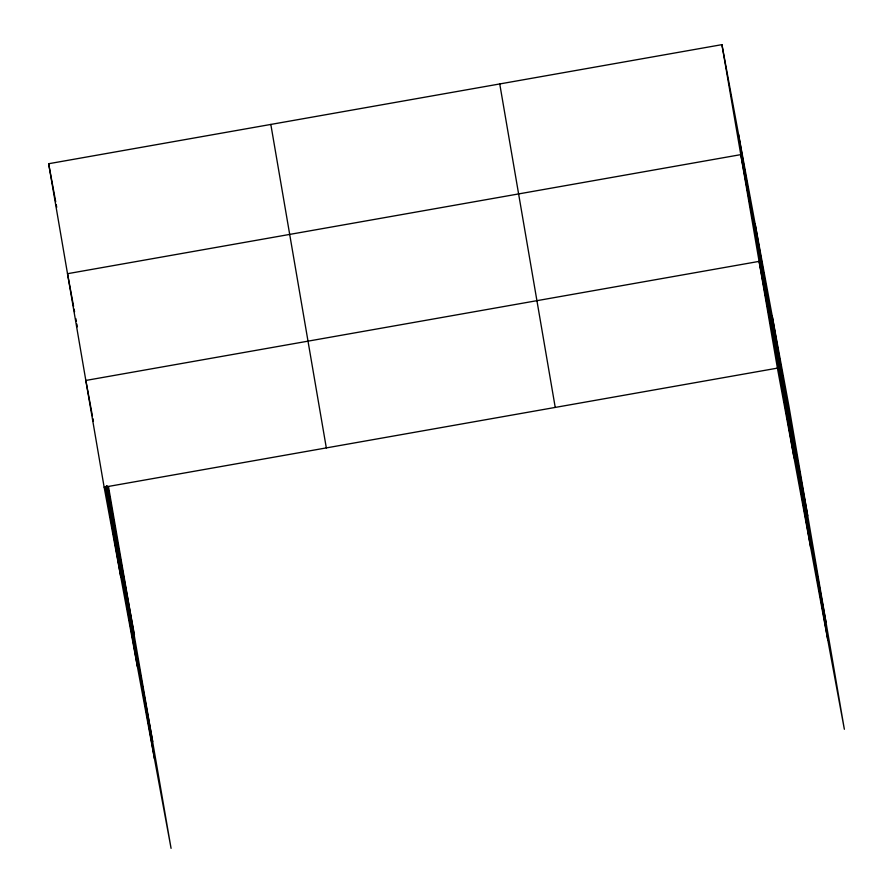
<?xml version="1.0" encoding="UTF-8"?>
<svg xmlns="http://www.w3.org/2000/svg" width="893" height="893" viewBox="0 0 893 893"><rect width="100%" height="100%" fill="white"/><g stroke="black" fill="none" stroke-linecap="round" stroke-linejoin="round"><path stroke-width="1.34" d="M108.544 486.886L171.076 848.35L104.146 487.198L48.646 163.732L721.924 44.65L788.854 405.802L844.354 729.268L777.412 368.128L721.924 44.65M104.146 487.198L777.412 368.128M807.73 515.786L740.788 154.634L67.522 273.704L73.572 306.366M826.036 622.521L759.106 261.381L85.828 380.451L92.392 415.837M48.646 163.732L55.712 201.829M56.214 204.553L56.717 207.276M74.074 309.09L74.577 311.813M75.838 318.622L76.34 321.346M76.854 324.059L77.356 326.782M106.792 485.625L134.452 634.856M92.894 418.56L93.397 421.284M105.497 486.551L152.77 741.603M772.266 316.256L827.755 639.734M755.165 224.009L810.654 547.487M738.567 134.475L794.067 457.942M499.745 83.942L555.234 407.42M270.825 124.428L326.325 447.906M107.718 486.205L154.478 758.816M106.39 485.915L137.388 666.558M105.296 486.696L120.789 577.023"/></g></svg>
